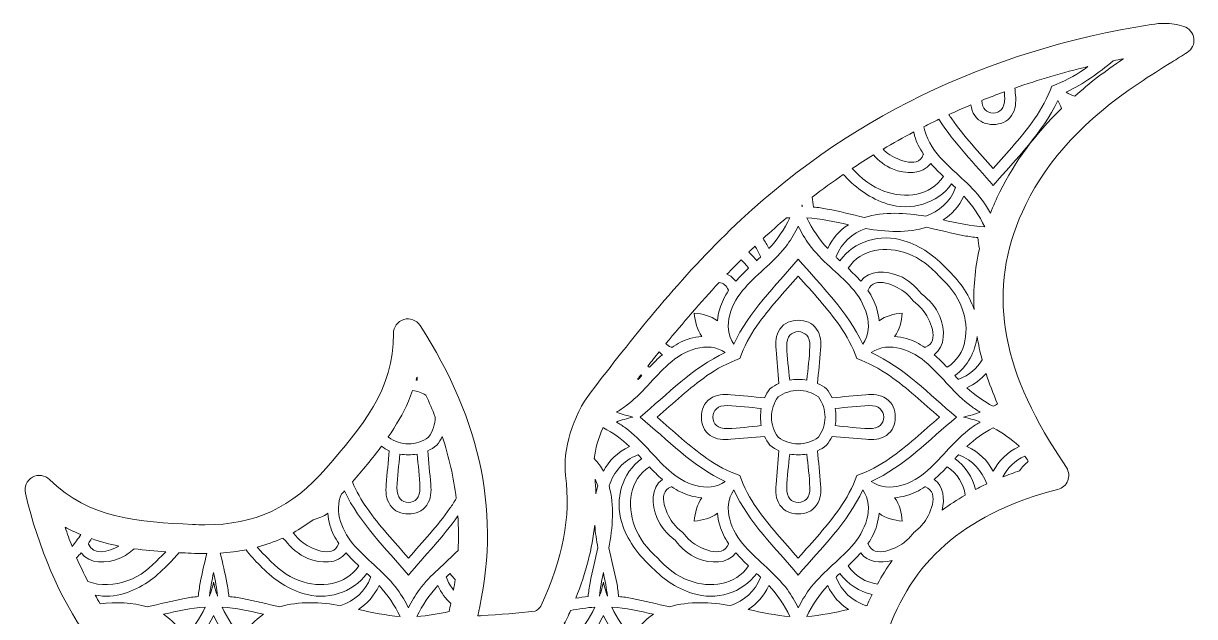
# Model space of a CAD drawing. Header units: inches. Extents: x 48 to 3590, y -2173 to -247.
# Drawn here: x 2920 to 3582, y -590 to -255 of the extents above; entities that cross this region are included whole.
import ezdxf

# ---------------------------------------------------------------- set-up
doc = ezdxf.new("R2010")
doc.units = ezdxf.units.IN
doc.header["$MEASUREMENT"] = 0
doc.layers.add('Layer 1', color=7, linetype='Continuous')

# ---------------------------------------------------------------- blocks, each defined once
blk = doc.blocks.new('block 7')
at = {"layer": 'Layer 1', "lineweight": 0}
for points, knots in [([(3308.35, -488.02), (3311.94, -490.43), (3315.81, -490.61), (3320.02, -490.24), (3326.36, -489.68), (3332.7, -489.12), (3339.04, -488.56), (3339.85, -490.35), (3340.87, -492.06), (3342.12, -493.63), (3343.7, -494.88), (3345.4, -495.91), (3347.2, -496.71), (3346.64, -503.06), (3346.08, -509.4), (3345.52, -515.74), (3345.15, -519.95), (3345.33, -523.82), (3347.74, -527.4), (3350.23, -531.1), (3354.05, -532.37), (3358.11, -532.41), (3362.17, -532.37), (3365.98, -531.1), (3368.47, -527.4), (3370.89, -523.82), (3371.06, -519.95), (3370.69, -515.74), (3370.13, -509.4), (3369.57, -503.06), (3369.01, -496.71), (3370.81, -495.91), (3372.52, -494.88), (3374.09, -493.63), (3375.34, -492.06), (3376.36, -490.35), (3377.17, -488.56), (3383.51, -489.12), (3389.85, -489.68), (3396.19, -490.24), (3400.4, -490.61), (3404.27, -490.43), (3407.86, -488.02), (3411.55, -485.52), (3412.82, -481.71), (3412.87, -477.65), (3412.82, -473.59), (3411.56, -469.78), (3407.86, -467.29), (3404.27, -464.87), (3400.4, -464.69), (3396.19, -465.06), (3389.85, -465.62), (3383.51, -466.18), (3377.17, -466.74), (3376.36, -464.95), (3375.34, -463.24), (3374.09, -461.67), (3372.52, -460.42), (3370.81, -459.4), (3369.01, -458.59), (3369.57, -452.25), (3370.13, -445.91), (3370.69, -439.56), (3371.06, -435.36), (3370.89, -431.48), (3368.47, -427.9), (3365.98, -424.2), (3362.17, -422.93), (3358.11, -422.89), (3354.05, -422.93), (3350.23, -424.2), (3347.74, -427.9), (3345.33, -431.48), (3345.15, -435.36), (3345.52, -439.56), (3346.08, -445.91), (3346.64, -452.25), (3347.2, -458.59), (3345.4, -459.4), (3343.7, -460.42), (3342.12, -461.67), (3340.87, -463.24), (3339.85, -464.95), (3339.04, -466.74), (3332.7, -466.18), (3326.36, -465.62), (3320.02, -465.06), (3315.81, -464.69), (3311.94, -464.87), (3308.35, -467.29), (3304.66, -469.78), (3303.39, -473.59), (3303.34, -477.65), (3303.39, -481.71), (3304.66, -485.52), (3308.35, -488.02)], [0, 0, 0, 0, 1, 1, 1, 2, 2, 2, 3, 3, 3, 4, 4, 4, 5, 5, 5, 6, 6, 6, 7, 7, 7, 8, 8, 8, 9, 9, 9, 10, 10, 10, 11, 11, 11, 12, 12, 12, 13, 13, 13, 14, 14, 14, 15, 15, 15, 16, 16, 16, 17, 17, 17, 18, 18, 18, 19, 19, 19, 20, 20, 20, 21, 21, 21, 22, 22, 22, 23, 23, 23, 24, 24, 24, 25, 25, 25, 26, 26, 26, 27, 27, 27, 28, 28, 28, 29, 29, 29, 30, 30, 30, 31, 31, 31, 32, 32, 32, 32]), ([(3358.11, -429.34), (3361.92, -429.64), (3364.79, -431.78), (3364.61, -437.76), (3364.42, -444.07), (3363.59, -450.43), (3362.97, -456.74), (3361.37, -456.46), (3359.74, -456.33), (3358.11, -456.34), (3356.47, -456.33), (3354.85, -456.46), (3353.25, -456.74), (3352.63, -450.43), (3351.79, -444.07), (3351.6, -437.76), (3351.42, -431.78), (3354.29, -429.64), (3358.11, -429.34)], [0, 0, 0, 0, 1, 1, 1, 2, 2, 2, 3, 3, 3, 4, 4, 4, 5, 5, 5, 6, 6, 6, 6]), ([(3346.74, -466.29), (3350.15, -463.79), (3354.1, -462.54), (3358.11, -462.52), (3362.11, -462.54), (3366.06, -463.79), (3369.47, -466.29), (3371.96, -469.69), (3373.22, -473.65), (3373.24, -477.65), (3373.22, -481.65), (3371.96, -485.61), (3369.47, -489.01), (3366.07, -491.51), (3362.11, -492.76), (3358.11, -492.78), (3354.11, -492.76), (3350.15, -491.51), (3346.74, -489.01), (3344.25, -485.61), (3342.99, -481.65), (3342.98, -477.65), (3342.99, -473.65), (3344.25, -469.69), (3346.74, -466.29)], [0, 0, 0, 0, 1, 1, 1, 2, 2, 2, 3, 3, 3, 4, 4, 4, 5, 5, 5, 6, 6, 6, 7, 7, 7, 8, 8, 8, 8]), ([(3318.21, -471.15), (3324.52, -471.34), (3330.89, -472.17), (3337.19, -472.79), (3336.91, -474.39), (3336.79, -476.02), (3336.8, -477.65), (3336.79, -479.28), (3336.91, -480.91), (3337.19, -482.51), (3330.89, -483.13), (3324.52, -483.96), (3318.21, -484.15), (3312.23, -484.33), (3310.09, -481.47), (3309.8, -477.65), (3310.09, -473.83), (3312.23, -470.97), (3318.21, -471.15)], [0, 0, 0, 0, 1, 1, 1, 2, 2, 2, 3, 3, 3, 4, 4, 4, 5, 5, 5, 6, 6, 6, 6]), ([(3379.02, -472.79), (3385.33, -472.17), (3391.69, -471.34), (3398, -471.15), (3403.98, -470.97), (3406.12, -473.83), (3406.42, -477.65), (3406.12, -481.47), (3403.98, -484.33), (3398, -484.15), (3391.69, -483.96), (3385.33, -483.13), (3379.02, -482.51), (3379.3, -480.91), (3379.43, -479.28), (3379.41, -477.65), (3379.43, -476.02), (3379.3, -474.39), (3379.02, -472.79)], [0, 0, 0, 0, 1, 1, 1, 2, 2, 2, 3, 3, 3, 4, 4, 4, 5, 5, 5, 6, 6, 6, 6]), ([(3358.11, -525.96), (3354.29, -525.67), (3351.42, -523.52), (3351.6, -517.54), (3351.79, -511.23), (3352.63, -504.87), (3353.25, -498.57), (3354.85, -498.85), (3356.47, -498.97), (3358.11, -498.96), (3359.74, -498.97), (3361.37, -498.85), (3362.97, -498.57), (3363.59, -504.87), (3364.42, -511.23), (3364.61, -517.54), (3364.79, -523.52), (3361.92, -525.67), (3358.11, -525.96)], [0, 0, 0, 0, 1, 1, 1, 2, 2, 2, 3, 3, 3, 4, 4, 4, 5, 5, 5, 6, 6, 6, 6])]:
    blk.add_open_spline(points, degree=3, knots=knots, dxfattribs=at)
blk = doc.blocks.new('block 10')
at = {"layer": 'Layer 1', "lineweight": 0}
for points, knots in [([(3581.59, -263.54), (3581.19, -260.39), (3579.01, -257.77), (3575.99, -256.8), (3572.28, -255.61), (3568.64, -255.03), (3564.84, -255.03), (3562.6, -255.03), (3560.28, -255.23), (3557.56, -255.66), (3464.13, -270.36), (3384.1, -309.42), (3319.71, -371.76), (3289.63, -400.89), (3263.31, -434.36), (3241, -463.45), (3230.73, -476.84), (3224.82, -496.27), (3226.63, -510.7), (3229.6, -534.42), (3225.31, -557.2), (3212.72, -584.57), (3212.27, -585.48), (3210.24, -587.13), (3209.36, -587.35), (3199.7, -588.6), (3189.65, -589.24), (3179.01, -589.93), (3178.35, -589.97), (3177.68, -590.01), (3177, -590.06), (3190.27, -534.06), (3179.55, -480.22), (3144.39, -425.84), (3142.42, -422.79), (3138.66, -421.41), (3135.18, -422.46), (3131.7, -423.51), (3129.34, -426.73), (3129.38, -430.37), (3129.78, -462.2), (3111.15, -483.7), (3091.42, -506.46), (3071.91, -528.97), (3051.37, -538.58), (3022.76, -538.58), (3020.54, -538.58), (3018.23, -538.52), (3015.9, -538.4), (2985.95, -536.86), (2957.67, -535.42), (2935.12, -513.01), (2932.53, -510.45), (2928.55, -509.91), (2925.37, -511.69), (2922.2, -513.47), (2920.59, -517.15), (2921.44, -520.7), (2936.55, -583.9), (2967.94, -628.98), (3017.25, -658.15), (3016.94, -658.43), (3016.63, -658.71), (3016.33, -658.99), (3008.03, -666.56), (3000.2, -673.7), (2992.37, -680.4), (2992.1, -680.58), (2991.48, -680.79), (2991.06, -680.86), (2970.61, -673.98), (2947.49, -664.23), (2930.29, -644.36), (2921, -633.63), (2908.98, -625.02), (2897.31, -620.72), (2883.68, -615.7), (2867.86, -612.5), (2847.54, -610.64), (2829.16, -608.95), (2810.94, -608.1), (2793.39, -608.1), (2708.39, -608.1), (2633.7, -627.22), (2565.07, -666.54), (2549.96, -675.19), (2535.46, -685.15), (2521.43, -694.78), (2515.08, -699.15), (2508.5, -703.66), (2502, -707.97), (2498.56, -710.24), (2497.36, -714.71), (2499.19, -718.4), (2499.19, -718.4), (2501.22, -722.47), (2501.22, -722.47), (2502.98, -726), (2507.01, -727.77), (2510.8, -726.67), (2542.51, -717.47), (2566.63, -713.36), (2588.99, -713.36), (2611.05, -713.36), (2630.94, -717.49), (2649.79, -725.98), (2700.51, -748.83), (2717.12, -796.5), (2726.68, -840.12), (2727.25, -842.72), (2729.05, -844.88), (2731.5, -845.9), (2733.96, -846.93), (2736.76, -846.69), (2739, -845.28), (2765.57, -828.52), (2790.36, -820.37), (2814.79, -820.37), (2830.35, -820.37), (2846.04, -823.82), (2861.44, -830.61), (2900.3, -847.75), (2925.69, -879.42), (2939.07, -927.4), (2939.85, -930.19), (2942.04, -932.36), (2944.83, -933.1), (2947.63, -933.84), (2950.61, -933.05), (2952.66, -931.01), (2956.43, -927.28), (2959.99, -923.63), (2963.46, -920.08), (2970.48, -912.89), (2977.11, -906.09), (2984.12, -900.05), (3009.2, -878.43), (3037.91, -867.01), (3067.15, -867.01), (3102.51, -867.01), (3134.74, -883.86), (3157.9, -914.47), (3172.11, -933.25), (3190.89, -938.36), (3210.78, -943.76), (3210.78, -943.76), (3214.13, -944.68), (3214.13, -944.68), (3214.85, -944.87), (3215.57, -944.97), (3216.29, -944.97), (3216.33, -944.97), (3216.38, -944.97), (3216.42, -944.96), (3220.88, -944.92), (3224.49, -941.28), (3224.49, -936.81), (3224.49, -934.62), (3223.62, -932.62), (3222.21, -931.16), (3220.36, -928.86), (3218.64, -926.82), (3217.05, -924.93), (3213.89, -921.17), (3211.39, -918.2), (3209.47, -915.13), (3205.02, -907.98), (3205.36, -901.02), (3210.37, -894.58), (3210.96, -894.03), (3213.09, -893.18), (3214.8, -893.18), (3214.8, -893.18), (3214.81, -893.18), (3214.82, -893.18), (3222.76, -894.08), (3227.69, -898.76), (3229.9, -907.48), (3230.74, -910.82), (3231.09, -914.49), (3231.54, -919.13), (3231.78, -921.6), (3232.04, -924.27), (3232.4, -927.19), (3232.83, -930.67), (3235.43, -933.48), (3238.86, -934.19), (3242.29, -934.89), (3245.79, -933.32), (3247.55, -930.29), (3258.69, -911.14), (3268.35, -891.75), (3264.32, -865.17), (3255.09, -804.23), (3291.21, -751.95), (3352.16, -738.02), (3366.49, -734.75), (3381.27, -733.69), (3396.91, -732.57), (3404.02, -732.06), (3411.37, -731.53), (3418.66, -730.78), (3421.43, -730.49), (3423.87, -728.8), (3425.11, -726.31), (3426.36, -723.82), (3426.25, -720.86), (3424.81, -718.47), (3400.25, -677.52), (3395.07, -636.65), (3409.43, -596.99), (3423.96, -556.86), (3455.15, -531.2), (3504.78, -518.54), (3507.32, -517.9), (3509.39, -516.07), (3510.35, -513.64), (3511.31, -511.21), (3511.05, -508.46), (3509.64, -506.25), (3509.64, -506.25), (3503.09, -495.98), (3503.09, -495.98), (3470.44, -444.96), (3465.21, -400.94), (3486.64, -357.44), (3499.49, -331.36), (3519.82, -309.54), (3550.63, -288.75), (3556.66, -284.68), (3563.01, -280.73), (3569.16, -276.91), (3572.06, -275.1), (3574.97, -273.29), (3577.86, -271.46), (3580.54, -269.77), (3581.99, -266.68), (3581.59, -263.54)], [0, 0, 0, 0, 1, 1, 1, 2, 2, 2, 3, 3, 3, 4, 4, 4, 5, 5, 5, 6, 6, 6, 7, 7, 7, 8, 8, 8, 9, 9, 9, 10, 10, 10, 11, 11, 11, 12, 12, 12, 13, 13, 13, 14, 14, 14, 15, 15, 15, 16, 16, 16, 17, 17, 17, 18, 18, 18, 19, 19, 19, 20, 20, 20, 21, 21, 21, 22, 22, 22, 23, 23, 23, 24, 24, 24, 25, 25, 25, 26, 26, 26, 27, 27, 27, 28, 28, 28, 29, 29, 29, 30, 30, 30, 31, 31, 31, 32, 32, 32, 33, 33, 33, 34, 34, 34, 35, 35, 35, 36, 36, 36, 37, 37, 37, 38, 38, 38, 39, 39, 39, 40, 40, 40, 41, 41, 41, 42, 42, 42, 43, 43, 43, 44, 44, 44, 45, 45, 45, 46, 46, 46, 47, 47, 47, 48, 48, 48, 49, 49, 49, 50, 50, 50, 51, 51, 51, 52, 52, 52, 53, 53, 53, 54, 54, 54, 55, 55, 55, 56, 56, 56, 57, 57, 57, 58, 58, 58, 59, 59, 59, 60, 60, 60, 61, 61, 61, 62, 62, 62, 63, 63, 63, 64, 64, 64, 65, 65, 65, 66, 66, 66, 67, 67, 67, 68, 68, 68, 69, 69, 69, 70, 70, 70, 71, 71, 71, 72, 72, 72, 73, 73, 73, 74, 74, 74, 75, 75, 75, 76, 76, 76, 77, 77, 77, 78, 78, 78, 79, 79, 79, 79]), ([(3541.83, -275.01), (3541.72, -275.08), (3541.61, -275.15), (3541.5, -275.22), (3531.5, -281.97), (3522.45, -288.94), (3514.29, -296.18), (3512.63, -295.67), (3511, -294.93), (3509.46, -293.88), (3519.19, -289.37), (3527.76, -283.06), (3535.95, -276.21), (3537.91, -275.8), (3539.86, -275.39), (3541.83, -275.01)], [0, 0, 0, 0, 1, 1, 1, 2, 2, 2, 3, 3, 3, 4, 4, 4, 5, 5, 5, 5]), ([(3455.65, -301.11), (3455.91, -303.22), (3456.55, -305.24), (3457.86, -307.18), (3460.35, -310.87), (3464.16, -312.14), (3468.22, -312.19), (3472.28, -312.14), (3476.09, -310.87), (3478.58, -307.18), (3481, -303.59), (3481.18, -299.72), (3480.81, -295.51), (3480.69, -294.2), (3480.57, -292.89), (3480.46, -291.58), (3493.86, -286.9), (3507.63, -282.85), (3521.76, -279.42), (3521.11, -279.9), (3520.46, -280.39), (3519.8, -280.85), (3514.23, -284.75), (3507.92, -288.13), (3501.3, -290.51), (3498.93, -297.13), (3495.54, -303.43), (3491.65, -309), (3484.63, -319.02), (3476.24, -327.96), (3468.22, -337.18), (3460.2, -327.96), (3451.81, -319.02), (3444.79, -309), (3444.25, -308.22), (3443.74, -307.4), (3443.22, -306.59), (3447.32, -304.7), (3451.46, -302.87), (3455.65, -301.11)], [0, 0, 0, 0, 1, 1, 1, 2, 2, 2, 3, 3, 3, 4, 4, 4, 5, 5, 5, 6, 6, 6, 7, 7, 7, 8, 8, 8, 9, 9, 9, 10, 10, 10, 11, 11, 11, 12, 12, 12, 13, 13, 13, 13]), ([(3474.72, -297.32), (3474.9, -303.3), (3472.04, -305.44), (3468.22, -305.74), (3464.7, -305.46), (3462.01, -303.57), (3461.76, -298.59), (3465.98, -296.89), (3470.24, -295.26), (3474.53, -293.69), (3474.61, -294.9), (3474.69, -296.11), (3474.72, -297.32)], [0, 0, 0, 0, 1, 1, 1, 2, 2, 2, 3, 3, 3, 4, 4, 4, 4]), ([(3472.01, -350.23), (3470.02, -354.27), (3468.25, -358.31), (3466.66, -362.35), (3465.3, -359.84), (3463.77, -357.4), (3462.04, -355.02), (3455.28, -345.79), (3445.74, -339.04), (3438.11, -330.59), (3433.9, -325.91), (3430.3, -319.73), (3429.08, -313.44), (3431.89, -312.01), (3434.73, -310.61), (3437.59, -309.24), (3446.21, -322.84), (3457.88, -334.47), (3468.22, -346.77), (3481.13, -331.4), (3496.14, -317.1), (3504.67, -298.67), (3505.65, -300.09), (3506.35, -301.57), (3506.85, -303.1), (3491.91, -317.65), (3480.37, -333.25), (3472.01, -350.23)], [0, 0, 0, 0, 1, 1, 1, 2, 2, 2, 3, 3, 3, 4, 4, 4, 5, 5, 5, 6, 6, 6, 7, 7, 7, 8, 8, 8, 9, 9, 9, 9]), ([(3423.83, -318.63), (3424.91, -322.34), (3426.67, -325.75), (3428.83, -328.93), (3428.79, -329.02), (3428.74, -329.11), (3428.7, -329.21), (3425.6, -338.06), (3412.12, -331.36), (3407.77, -327.83), (3407.13, -327.31), (3406.56, -326.72), (3405.98, -326.14), (3411.67, -322.77), (3417.45, -319.53), (3423.31, -316.43), (3423.47, -317.17), (3423.62, -317.9), (3423.83, -318.63)], [0, 0, 0, 0, 1, 1, 1, 2, 2, 2, 3, 3, 3, 4, 4, 4, 5, 5, 5, 6, 6, 6, 6]), ([(3400.55, -329.42), (3403.54, -332.77), (3407.08, -335.57), (3411.35, -337.34), (3418.56, -340.32), (3428.27, -340.69), (3432.96, -334.23), (3435.2, -336.8), (3437.63, -339.22), (3440.09, -341.54), (3432.67, -352.8), (3418.55, -354.33), (3406.52, -349.91), (3399.5, -347.33), (3393.65, -342.62), (3388.61, -337.06), (3392.54, -334.44), (3396.52, -331.9), (3400.55, -329.42)], [0, 0, 0, 0, 1, 1, 1, 2, 2, 2, 3, 3, 3, 4, 4, 4, 5, 5, 5, 6, 6, 6, 6]), ([(3384.36, -341.29), (3391, -348.37), (3398.82, -354.11), (3408.57, -357.17), (3421.69, -361.28), (3436.73, -356.97), (3444.72, -345.84), (3444.95, -346.06), (3445.19, -346.28), (3445.43, -346.5), (3445.93, -346.96), (3446.42, -347.43), (3446.91, -347.89), (3446.87, -347.98), (3446.82, -348.06), (3446.78, -348.15), (3443.91, -356.16), (3437.54, -361.25), (3430.08, -364.08), (3418.87, -362.07), (3406.29, -361.46), (3395.59, -364.73), (3388.49, -363.23), (3381.44, -361.29), (3374.46, -359.99), (3371.87, -359.5), (3369.3, -359.15), (3366.74, -358.91), (3366.74, -358.91), (3366.74, -358.91), (3366.74, -358.91), (3366.56, -357.04), (3366.3, -355.16), (3366, -353.27), (3371.74, -348.85), (3377.59, -344.58), (3383.54, -340.49), (3383.82, -340.75), (3384.08, -341.03), (3384.36, -341.29)], [0, 0, 0, 0, 1, 1, 1, 2, 2, 2, 3, 3, 3, 4, 4, 4, 5, 5, 5, 6, 6, 6, 7, 7, 7, 8, 8, 8, 9, 9, 9, 10, 10, 10, 11, 11, 11, 12, 12, 12, 13, 13, 13, 13]), ([(3439.93, -366.18), (3444.78, -363.09), (3448.84, -358.72), (3451.6, -352.69), (3456.45, -358.01), (3460.4, -363.69), (3463.43, -370.16), (3455.56, -369.66), (3447.71, -367.96), (3439.93, -366.18)], [0, 0, 0, 0, 1, 1, 1, 2, 2, 2, 3, 3, 3, 3]), ([(3360.38, -358.74), (3360.28, -358.47), (3360.19, -358.18), (3360.1, -357.9), (3360.16, -357.85), (3360.22, -357.81), (3360.27, -357.76), (3360.31, -358.09), (3360.34, -358.42), (3360.38, -358.74)], [0, 0, 0, 0, 1, 1, 1, 2, 2, 2, 3, 3, 3, 3]), ([(3358.11, -369.69), (3359.82, -373.27), (3361.86, -376.73), (3364.29, -380.05), (3371.05, -389.28), (3380.59, -396.03), (3388.21, -404.49), (3395.84, -412.94), (3401.49, -426.31), (3394.56, -436.41), (3386.03, -417.98), (3371.02, -403.68), (3358.11, -388.3), (3345.2, -403.68), (3330.19, -417.98), (3321.65, -436.41), (3314.72, -426.31), (3320.38, -412.94), (3328, -404.49), (3335.62, -396.03), (3345.16, -389.28), (3351.92, -380.05), (3354.35, -376.73), (3356.39, -373.27), (3358.11, -369.69)], [0, 0, 0, 0, 1, 1, 1, 2, 2, 2, 3, 3, 3, 4, 4, 4, 5, 5, 5, 6, 6, 6, 7, 7, 7, 8, 8, 8, 8]), ([(3351.45, -365.03), (3352.07, -364.98), (3352.69, -364.95), (3353.32, -364.91), (3350.29, -371.39), (3346.34, -377.07), (3341.48, -382.39), (3340.54, -380.32), (3339.43, -378.45), (3338.2, -376.75), (3342.55, -372.74), (3346.96, -368.83), (3351.45, -365.03)], [0, 0, 0, 0, 1, 1, 1, 2, 2, 2, 3, 3, 3, 4, 4, 4, 4]), ([(3374.73, -382.39), (3369.88, -377.07), (3365.93, -371.39), (3362.9, -364.91), (3370.77, -365.41), (3378.61, -367.12), (3386.4, -368.89), (3381.54, -371.99), (3377.49, -376.36), (3374.73, -382.39)], [0, 0, 0, 0, 1, 1, 1, 2, 2, 2, 3, 3, 3, 3]), ([(3430.74, -370.35), (3437.84, -371.85), (3444.89, -373.79), (3451.87, -375.09), (3454.46, -375.57), (3457.03, -375.93), (3459.59, -376.17), (3459.78, -378.24), (3460.08, -380.33), (3460.43, -382.42), (3457.85, -393.81), (3456.87, -405.28), (3457.47, -416.91), (3454.33, -407.67), (3448.78, -400.18), (3441.97, -393.79), (3435.33, -386.7), (3427.51, -380.96), (3417.75, -377.9), (3404.63, -373.79), (3389.6, -378.1), (3381.61, -389.23), (3381.37, -389.01), (3381.13, -388.8), (3380.9, -388.58), (3380.4, -388.12), (3379.91, -387.65), (3379.42, -387.18), (3379.46, -387.09), (3379.51, -387.02), (3379.54, -386.92), (3382.42, -378.91), (3388.79, -373.83), (3396.25, -371), (3407.45, -373.01), (3420.04, -373.62), (3430.74, -370.35)], [0, 0, 0, 0, 1, 1, 1, 2, 2, 2, 3, 3, 3, 4, 4, 4, 5, 5, 5, 6, 6, 6, 7, 7, 7, 8, 8, 8, 9, 9, 9, 10, 10, 10, 11, 11, 11, 12, 12, 12, 12]), ([(3331.06, -383.48), (3331.9, -382.67), (3332.76, -381.87), (3333.6, -381.07), (3334.84, -382.82), (3335.89, -384.76), (3336.67, -386.92), (3336.7, -387.02), (3336.75, -387.09), (3336.79, -387.18), (3336.3, -387.65), (3335.81, -388.12), (3335.31, -388.58), (3335.08, -388.8), (3334.84, -389.01), (3334.61, -389.23), (3333.31, -387.42), (3331.81, -385.81), (3330.17, -384.37), (3330.47, -384.08), (3330.76, -383.77), (3331.06, -383.48)], [0, 0, 0, 0, 1, 1, 1, 2, 2, 2, 3, 3, 3, 4, 4, 4, 5, 5, 5, 6, 6, 6, 7, 7, 7, 7]), ([(3438.02, -420.78), (3435.85, -415.54), (3432.14, -411.39), (3427.74, -408.01), (3424.37, -403.62), (3420.22, -399.91), (3414.98, -397.74), (3407.77, -394.75), (3398.06, -394.39), (3393.37, -400.85), (3391.13, -398.28), (3388.69, -395.86), (3386.24, -393.53), (3393.66, -382.28), (3407.77, -380.75), (3419.81, -385.17), (3426.83, -387.75), (3432.68, -392.46), (3437.73, -398.03), (3443.29, -403.07), (3448.01, -408.93), (3450.59, -415.95), (3455.01, -427.98), (3453.48, -442.1), (3442.23, -449.52), (3439.9, -447.06), (3437.48, -444.63), (3434.91, -442.39), (3441.37, -437.7), (3441.01, -427.99), (3438.02, -420.78)], [0, 0, 0, 0, 1, 1, 1, 2, 2, 2, 3, 3, 3, 4, 4, 4, 5, 5, 5, 6, 6, 6, 7, 7, 7, 8, 8, 8, 9, 9, 9, 10, 10, 10, 10]), ([(3329.98, -393.53), (3327.52, -395.86), (3325.08, -398.28), (3322.84, -400.85), (3321.51, -399.01), (3319.77, -397.74), (3317.79, -396.91), (3320.42, -394.16), (3323.09, -391.46), (3325.78, -388.76), (3327.33, -390.11), (3328.75, -391.68), (3329.98, -393.53)], [0, 0, 0, 0, 1, 1, 1, 2, 2, 2, 3, 3, 3, 4, 4, 4, 4]), ([(3325.02, -444.57), (3327.4, -437.95), (3330.78, -431.64), (3334.68, -426.07), (3341.69, -416.06), (3350.09, -407.12), (3358.11, -397.9), (3366.13, -407.12), (3374.52, -416.06), (3381.53, -426.07), (3385.43, -431.64), (3388.81, -437.95), (3391.19, -444.57), (3397.81, -446.95), (3404.12, -450.33), (3409.68, -454.23), (3419.7, -461.24), (3428.64, -469.63), (3437.86, -477.65), (3428.64, -485.67), (3419.7, -494.06), (3409.68, -501.08), (3404.12, -504.97), (3397.81, -508.36), (3391.19, -510.73), (3388.81, -517.35), (3385.43, -523.66), (3381.53, -529.23), (3374.52, -539.25), (3366.13, -548.18), (3358.11, -557.41), (3350.09, -548.18), (3341.69, -539.25), (3334.68, -529.23), (3330.78, -523.66), (3327.4, -517.35), (3325.02, -510.73), (3318.4, -508.36), (3312.1, -504.97), (3306.53, -501.08), (3296.51, -494.06), (3287.58, -485.67), (3278.35, -477.65), (3287.58, -469.63), (3296.51, -461.24), (3306.53, -454.23), (3312.1, -450.33), (3318.4, -446.95), (3325.02, -444.57)], [0, 0, 0, 0, 1, 1, 1, 2, 2, 2, 3, 3, 3, 4, 4, 4, 5, 5, 5, 6, 6, 6, 7, 7, 7, 8, 8, 8, 9, 9, 9, 10, 10, 10, 11, 11, 11, 12, 12, 12, 13, 13, 13, 14, 14, 14, 15, 15, 15, 16, 16, 16, 16]), ([(3313.39, -401.59), (3315.72, -401.92), (3317.64, -403.16), (3318.59, -405.87), (3318.62, -405.97), (3318.68, -406.05), (3318.72, -406.15), (3316.55, -409.33), (3314.79, -412.73), (3313.72, -416.44), (3313.07, -418.69), (3312.65, -420.97), (3312.47, -423.23), (3308.71, -420.44), (3304.13, -419.27), (3299.33, -418.87), (3299.72, -423.67), (3300.89, -428.25), (3303.68, -432.02), (3301.42, -432.2), (3299.15, -432.61), (3296.9, -433.26), (3293.19, -434.34), (3289.78, -436.1), (3286.6, -438.26), (3286.51, -438.22), (3286.42, -438.17), (3286.32, -438.13), (3284.99, -437.67), (3284.05, -436.95), (3283.36, -436.08), (3292.85, -424.5), (3302.87, -412.87), (3313.39, -401.59)], [0, 0, 0, 0, 1, 1, 1, 2, 2, 2, 3, 3, 3, 4, 4, 4, 5, 5, 5, 6, 6, 6, 7, 7, 7, 8, 8, 8, 9, 9, 9, 10, 10, 10, 11, 11, 11, 11]), ([(3403.74, -423.23), (3403.56, -420.97), (3403.14, -418.69), (3402.49, -416.44), (3401.42, -412.73), (3399.66, -409.33), (3397.49, -406.15), (3397.54, -406.05), (3397.59, -405.97), (3397.63, -405.87), (3400.73, -397.01), (3414.21, -403.72), (3418.56, -407.25), (3420.39, -408.73), (3421.96, -410.49), (3423.37, -412.39), (3425.27, -413.79), (3427.03, -415.37), (3428.51, -417.2), (3432.04, -421.55), (3438.74, -435.03), (3429.89, -438.13), (3429.79, -438.17), (3429.7, -438.22), (3429.61, -438.26), (3426.43, -436.1), (3423.03, -434.34), (3419.32, -433.26), (3417.07, -432.61), (3414.79, -432.2), (3412.53, -432.02), (3415.32, -428.25), (3416.49, -423.67), (3416.88, -418.87), (3412.09, -419.27), (3407.5, -420.44), (3403.74, -423.23)], [0, 0, 0, 0, 1, 1, 1, 2, 2, 2, 3, 3, 3, 4, 4, 4, 5, 5, 5, 6, 6, 6, 7, 7, 7, 8, 8, 8, 9, 9, 9, 10, 10, 10, 11, 11, 11, 12, 12, 12, 12]), ([(3259.74, -476.36), (3258.23, -475.9), (3256.78, -475.4), (3255.35, -474.87), (3257.11, -473.83), (3258.83, -472.7), (3260.51, -471.47), (3269.74, -464.71), (3276.49, -455.17), (3284.94, -447.54), (3293.4, -439.92), (3306.77, -434.27), (3316.86, -441.2), (3298.43, -449.73), (3284.13, -464.74), (3268.76, -477.65), (3284.13, -490.56), (3298.43, -505.57), (3316.86, -514.1), (3306.77, -521.04), (3293.4, -515.38), (3284.94, -507.76), (3276.49, -500.13), (3269.74, -490.59), (3260.51, -483.83), (3258.83, -482.6), (3257.11, -481.47), (3255.35, -480.44), (3256.78, -479.9), (3258.23, -479.4), (3259.74, -478.95), (3261.37, -478.46), (3263.02, -478.03), (3264.68, -477.65), (3264.68, -477.65), (3264.68, -477.65), (3264.68, -477.65), (3263.02, -477.27), (3261.37, -476.84), (3259.74, -476.36)], [0, 0, 0, 0, 1, 1, 1, 2, 2, 2, 3, 3, 3, 4, 4, 4, 5, 5, 5, 6, 6, 6, 7, 7, 7, 8, 8, 8, 9, 9, 9, 10, 10, 10, 11, 11, 11, 12, 12, 12, 13, 13, 13, 13]), ([(3451.53, -477.65), (3453.19, -478.03), (3454.84, -478.46), (3456.47, -478.95), (3457.98, -479.4), (3459.43, -479.9), (3460.86, -480.44), (3459.11, -481.47), (3457.39, -482.6), (3455.71, -483.83), (3446.48, -490.59), (3439.72, -500.13), (3431.27, -507.76), (3422.81, -515.38), (3409.45, -521.04), (3399.35, -514.1), (3417.78, -505.57), (3432.08, -490.56), (3447.46, -477.65), (3447.46, -477.65), (3447.46, -477.65), (3447.46, -477.65), (3432.08, -464.74), (3417.78, -449.73), (3399.35, -441.2), (3409.45, -434.27), (3422.81, -439.92), (3431.27, -447.54), (3439.72, -455.17), (3446.48, -464.71), (3455.71, -471.47), (3457.39, -472.7), (3459.11, -473.83), (3460.86, -474.87), (3459.43, -475.4), (3457.98, -475.9), (3456.47, -476.36), (3454.84, -476.84), (3453.19, -477.27), (3451.53, -477.65), (3451.53, -477.65), (3451.53, -477.65), (3451.53, -477.65)], [0, 0, 0, 0, 1, 1, 1, 2, 2, 2, 3, 3, 3, 4, 4, 4, 5, 5, 5, 6, 6, 6, 7, 7, 7, 8, 8, 8, 9, 9, 9, 10, 10, 10, 11, 11, 11, 12, 12, 12, 13, 13, 13, 14, 14, 14, 14]), ([(3448.57, -456.34), (3448.11, -455.85), (3447.64, -455.36), (3447.18, -454.86), (3446.96, -454.62), (3446.74, -454.39), (3446.53, -454.15), (3453.77, -448.95), (3458.1, -440.76), (3459.13, -432.06), (3459.86, -436.42), (3460.8, -440.81), (3461.96, -445.24), (3458.97, -450.13), (3454.69, -454.11), (3448.84, -456.21), (3448.74, -456.25), (3448.66, -456.3), (3448.57, -456.34)], [0, 0, 0, 0, 1, 1, 1, 2, 2, 2, 3, 3, 3, 4, 4, 4, 5, 5, 5, 6, 6, 6, 6]), ([(3281.3, -442.39), (3278.73, -444.63), (3276.31, -447.06), (3273.99, -449.52), (3273.66, -449.31), (3273.37, -449.07), (3273.06, -448.84), (3275.19, -446.16), (3277.34, -443.47), (3279.52, -440.76), (3280.05, -441.35), (3280.63, -441.9), (3281.3, -442.39)], [0, 0, 0, 0, 1, 1, 1, 2, 2, 2, 3, 3, 3, 4, 4, 4, 4]), ([(3142.87, -455.5), (3142.82, -455.91), (3142.78, -456.32), (3142.74, -456.74), (3142.55, -456.7), (3142.36, -456.69), (3142.17, -456.67), (3142.33, -456.13), (3142.5, -455.6), (3142.65, -455.06), (3142.72, -455.21), (3142.79, -455.35), (3142.87, -455.5)], [0, 0, 0, 0, 1, 1, 1, 2, 2, 2, 3, 3, 3, 4, 4, 4, 4]), ([(3269.18, -453.75), (3269.35, -453.88), (3269.51, -454.02), (3269.69, -454.15), (3269.47, -454.39), (3269.25, -454.62), (3269.03, -454.86), (3268.57, -455.36), (3268.1, -455.85), (3267.64, -456.34), (3267.55, -456.3), (3267.47, -456.25), (3267.38, -456.21), (3267.34, -456.2), (3267.31, -456.19), (3267.28, -456.17), (3267.91, -455.36), (3268.54, -454.56), (3269.18, -453.75)], [0, 0, 0, 0, 1, 1, 1, 2, 2, 2, 3, 3, 3, 4, 4, 4, 5, 5, 5, 6, 6, 6, 6]), ([(3468.22, -471.57), (3462.82, -468.73), (3457.96, -465.22), (3453.37, -461.03), (3457.84, -458.98), (3461.4, -456.22), (3464.2, -452.95), (3466.01, -458.64), (3468.19, -464.39), (3470.71, -470.21), (3469.89, -470.68), (3469.06, -471.13), (3468.22, -471.57)], [0, 0, 0, 0, 1, 1, 1, 2, 2, 2, 3, 3, 3, 4, 4, 4, 4]), ([(3140.23, -462.69), (3142.82, -463.02), (3145.36, -463.88), (3147.69, -465.27), (3149.63, -469.41), (3151.38, -473.54), (3153.01, -477.68), (3152.99, -481.67), (3151.73, -485.62), (3149.24, -489.01), (3145.84, -491.51), (3141.88, -492.76), (3137.88, -492.78), (3137.88, -492.78), (3137.88, -492.78), (3137.88, -492.78), (3133.88, -492.76), (3129.92, -491.51), (3126.52, -489.01), (3126.49, -488.97), (3126.46, -488.93), (3126.43, -488.89), (3130.81, -482.51), (3134.74, -475.81), (3137.88, -468.62), (3138.73, -466.68), (3139.5, -464.7), (3140.23, -462.69)], [0, 0, 0, 0, 1, 1, 1, 2, 2, 2, 3, 3, 3, 4, 4, 4, 5, 5, 5, 6, 6, 6, 7, 7, 7, 8, 8, 8, 9, 9, 9, 9]), ([(3122.65, -494.16), (3124.02, -495.16), (3125.45, -496.03), (3126.97, -496.71), (3126.41, -503.06), (3125.85, -509.4), (3125.29, -515.74), (3124.92, -519.95), (3125.1, -523.82), (3127.52, -527.4), (3130.01, -531.1), (3133.82, -532.37), (3137.88, -532.41), (3137.88, -532.41), (3137.88, -532.41), (3137.88, -532.41), (3141.94, -532.37), (3145.75, -531.1), (3148.24, -527.4), (3150.66, -523.82), (3150.84, -519.95), (3150.47, -515.74), (3149.91, -509.4), (3149.35, -503.06), (3148.79, -496.71), (3150.58, -495.91), (3152.29, -494.88), (3153.86, -493.63), (3155.11, -492.06), (3156.13, -490.35), (3156.94, -488.56), (3156.95, -488.56), (3156.95, -488.56), (3156.96, -488.56), (3160.79, -500.24), (3163.42, -511.93), (3164.84, -523.66), (3163.71, -525.58), (3162.55, -527.45), (3161.31, -529.23), (3154.29, -539.25), (3145.9, -548.18), (3137.88, -557.41), (3137.88, -557.41), (3137.88, -557.41), (3137.88, -557.41), (3129.86, -548.18), (3121.47, -539.25), (3114.45, -529.23), (3111.26, -524.67), (3108.45, -519.6), (3106.22, -514.28), (3111.87, -507.75), (3117.49, -501.12), (3122.65, -494.16)], [0, 0, 0, 0, 1, 1, 1, 2, 2, 2, 3, 3, 3, 4, 4, 4, 5, 5, 5, 6, 6, 6, 7, 7, 7, 8, 8, 8, 9, 9, 9, 10, 10, 10, 11, 11, 11, 12, 12, 12, 13, 13, 13, 14, 14, 14, 15, 15, 15, 16, 16, 16, 17, 17, 17, 18, 18, 18, 18]), ([(3247.75, -483.86), (3247.83, -483.82), (3247.91, -483.77), (3247.99, -483.73), (3253.4, -486.57), (3258.25, -490.09), (3262.84, -494.27), (3255.87, -497.46), (3251.12, -502.38), (3247.99, -508.27), (3246.62, -505.67), (3244.92, -503.27), (3242.85, -501.12), (3243.45, -495.6), (3245.18, -489.52), (3247.75, -483.86)], [0, 0, 0, 0, 1, 1, 1, 2, 2, 2, 3, 3, 3, 4, 4, 4, 5, 5, 5, 5]), ([(3482.81, -494.05), (3482.86, -494.14), (3482.91, -494.23), (3482.97, -494.32), (3476.06, -497.51), (3471.33, -502.41), (3468.22, -508.27), (3465.1, -502.38), (3460.34, -497.46), (3453.37, -494.27), (3457.96, -490.09), (3462.82, -486.57), (3468.22, -483.73), (3473.52, -486.52), (3478.3, -489.96), (3482.81, -494.05)], [0, 0, 0, 0, 1, 1, 1, 2, 2, 2, 3, 3, 3, 4, 4, 4, 5, 5, 5, 5]), ([(3144.38, -517.54), (3144.56, -523.52), (3141.7, -525.67), (3137.88, -525.96), (3137.88, -525.96), (3137.88, -525.96), (3137.88, -525.96), (3134.06, -525.67), (3131.2, -523.52), (3131.38, -517.54), (3131.57, -511.23), (3132.4, -504.87), (3133.02, -498.57), (3134.62, -498.85), (3136.25, -498.97), (3137.88, -498.96), (3137.88, -498.96), (3137.88, -498.96), (3137.88, -498.96), (3139.51, -498.97), (3141.14, -498.85), (3142.74, -498.57), (3143.36, -504.87), (3144.19, -511.23), (3144.38, -517.54)], [0, 0, 0, 0, 1, 1, 1, 2, 2, 2, 3, 3, 3, 4, 4, 4, 5, 5, 5, 6, 6, 6, 7, 7, 7, 8, 8, 8, 8]), ([(3267.64, -498.96), (3268.1, -499.45), (3268.57, -499.94), (3269.03, -500.45), (3269.25, -500.68), (3269.47, -500.92), (3269.69, -501.15), (3258.56, -509.14), (3254.25, -524.18), (3258.36, -537.3), (3261.42, -547.06), (3267.16, -554.87), (3274.24, -561.52), (3280.88, -568.6), (3288.7, -574.34), (3298.46, -577.4), (3311.58, -581.51), (3326.61, -577.2), (3334.61, -566.07), (3334.84, -566.29), (3335.08, -566.51), (3335.31, -566.72), (3335.81, -567.19), (3336.3, -567.65), (3336.79, -568.12), (3336.75, -568.21), (3336.7, -568.29), (3336.67, -568.38), (3333.79, -576.39), (3327.42, -581.47), (3319.96, -584.3), (3308.76, -582.29), (3296.17, -581.69), (3285.48, -584.95), (3278.37, -583.46), (3271.32, -581.52), (3264.34, -580.21), (3261.75, -579.73), (3259.18, -579.37), (3256.62, -579.14), (3256.62, -579.14), (3256.62, -579.14), (3256.62, -579.14), (3256.38, -576.57), (3256.03, -574), (3255.54, -571.41), (3254.32, -564.86), (3252.54, -558.24), (3251.08, -551.58), (3253.29, -540.36), (3254.2, -527.51), (3251.2, -516.48), (3253.98, -508.73), (3259.12, -502.05), (3267.38, -499.09), (3267.47, -499.05), (3267.55, -499), (3267.64, -498.96)], [0, 0, 0, 0, 1, 1, 1, 2, 2, 2, 3, 3, 3, 4, 4, 4, 5, 5, 5, 6, 6, 6, 7, 7, 7, 8, 8, 8, 9, 9, 9, 10, 10, 10, 11, 11, 11, 12, 12, 12, 13, 13, 13, 14, 14, 14, 15, 15, 15, 16, 16, 16, 17, 17, 17, 18, 18, 18, 19, 19, 19, 19]), ([(3446.53, -501.15), (3446.74, -500.92), (3446.96, -500.68), (3447.18, -500.45), (3447.64, -499.94), (3448.11, -499.45), (3448.57, -498.96), (3448.66, -499), (3448.74, -499.05), (3448.84, -499.09), (3456.71, -501.91), (3461.76, -508.12), (3464.62, -515.42), (3462.44, -516.43), (3460.34, -517.51), (3458.25, -518.59), (3456.44, -511.68), (3452.46, -505.41), (3446.53, -501.15)], [0, 0, 0, 0, 1, 1, 1, 2, 2, 2, 3, 3, 3, 4, 4, 4, 5, 5, 5, 6, 6, 6, 6]), ([(3486.17, -499.68), (3486.77, -500.67), (3487.4, -501.66), (3488.02, -502.64), (3486.15, -504.24), (3484.51, -506.05), (3483.1, -508.02), (3479.86, -509.13), (3476.7, -510.3), (3473.62, -511.53), (3476.4, -506.39), (3480.5, -502.13), (3486.17, -499.68)], [0, 0, 0, 0, 1, 1, 1, 2, 2, 2, 3, 3, 3, 4, 4, 4, 4]), ([(3278.19, -534.52), (3280.37, -539.77), (3284.07, -543.91), (3288.47, -547.29), (3291.84, -551.68), (3295.99, -555.39), (3301.24, -557.57), (3308.44, -560.55), (3318.16, -560.92), (3322.84, -554.45), (3325.08, -557.02), (3327.52, -559.45), (3329.98, -561.77), (3322.55, -573.03), (3308.44, -574.55), (3296.4, -570.13), (3289.38, -567.55), (3283.53, -562.84), (3278.48, -557.27), (3272.92, -552.23), (3268.2, -546.38), (3265.62, -539.35), (3261.2, -527.32), (3262.73, -513.2), (3273.99, -505.78), (3276.31, -508.24), (3278.73, -510.67), (3281.3, -512.91), (3274.84, -517.6), (3275.21, -527.31), (3278.19, -534.52)], [0, 0, 0, 0, 1, 1, 1, 2, 2, 2, 3, 3, 3, 4, 4, 4, 5, 5, 5, 6, 6, 6, 7, 7, 7, 8, 8, 8, 9, 9, 9, 10, 10, 10, 10]), ([(3439.39, -530.28), (3440.9, -523.87), (3440.17, -516.73), (3434.91, -512.91), (3437.48, -510.67), (3439.9, -508.24), (3442.23, -505.78), (3448.15, -509.69), (3451.36, -515.46), (3452.44, -521.79), (3447.86, -524.44), (3443.51, -527.26), (3439.39, -530.28)], [0, 0, 0, 0, 1, 1, 1, 2, 2, 2, 3, 3, 3, 4, 4, 4, 4]), ([(3243.77, -521.13), (3243.68, -518.36), (3243.52, -515.6), (3243.26, -512.82), (3243.83, -514.01), (3244.33, -515.23), (3244.78, -516.48), (3244.37, -518), (3244.04, -519.55), (3243.77, -521.13)], [0, 0, 0, 0, 1, 1, 1, 2, 2, 2, 3, 3, 3, 3]), ([(3101.69, -519.42), (3110.26, -537.6), (3125.09, -551.77), (3137.88, -567), (3137.88, -567), (3137.88, -567), (3137.88, -567), (3147.16, -555.95), (3157.5, -545.45), (3165.77, -533.59), (3166.17, -540.05), (3166.2, -546.54), (3165.88, -553.04), (3158.66, -560.49), (3150.21, -566.85), (3144.06, -575.25), (3141.63, -578.57), (3139.6, -582.04), (3137.88, -585.61), (3137.88, -585.61), (3137.88, -585.61), (3137.88, -585.61), (3136.16, -582.04), (3134.13, -578.57), (3131.7, -575.25), (3124.94, -566.02), (3115.4, -559.27), (3107.77, -550.81), (3100.7, -542.97), (3095.34, -530.91), (3100.13, -521.14), (3100.65, -520.58), (3101.17, -520), (3101.69, -519.42)], [0, 0, 0, 0, 1, 1, 1, 2, 2, 2, 3, 3, 3, 4, 4, 4, 5, 5, 5, 6, 6, 6, 7, 7, 7, 8, 8, 8, 9, 9, 9, 10, 10, 10, 11, 11, 11, 11]), ([(3318.59, -549.44), (3315.48, -558.29), (3302.01, -551.59), (3297.65, -548.06), (3295.82, -546.57), (3294.25, -544.81), (3292.84, -542.91), (3290.94, -541.51), (3289.19, -539.94), (3287.7, -538.1), (3284.17, -533.75), (3277.47, -520.27), (3286.32, -517.17), (3286.42, -517.13), (3286.51, -517.08), (3286.6, -517.04), (3289.78, -519.21), (3293.19, -520.97), (3296.9, -522.04), (3299.15, -522.69), (3301.42, -523.11), (3303.68, -523.28), (3300.89, -527.05), (3299.72, -531.63), (3299.33, -536.43), (3304.13, -536.04), (3308.71, -534.86), (3312.47, -532.07), (3312.65, -534.34), (3313.07, -536.61), (3313.72, -538.86), (3314.79, -542.57), (3316.55, -545.98), (3318.72, -549.15), (3318.68, -549.25), (3318.62, -549.33), (3318.59, -549.44)], [0, 0, 0, 0, 1, 1, 1, 2, 2, 2, 3, 3, 3, 4, 4, 4, 5, 5, 5, 6, 6, 6, 7, 7, 7, 8, 8, 8, 9, 9, 9, 10, 10, 10, 11, 11, 11, 12, 12, 12, 12]), ([(3364.29, -575.25), (3361.86, -578.57), (3359.82, -582.04), (3358.11, -585.61), (3356.39, -582.04), (3354.35, -578.57), (3351.92, -575.25), (3345.16, -566.02), (3335.62, -559.27), (3328, -550.81), (3320.38, -542.36), (3314.72, -528.99), (3321.65, -518.89), (3330.19, -537.33), (3345.2, -551.63), (3358.11, -567), (3371.02, -551.63), (3386.03, -537.33), (3394.56, -518.89), (3401.49, -528.99), (3395.84, -542.36), (3388.21, -550.81), (3380.59, -559.27), (3371.05, -566.02), (3364.29, -575.25)], [0, 0, 0, 0, 1, 1, 1, 2, 2, 2, 3, 3, 3, 4, 4, 4, 5, 5, 5, 6, 6, 6, 7, 7, 7, 8, 8, 8, 8]), ([(3402.49, -538.86), (3403.14, -536.61), (3403.56, -534.34), (3403.74, -532.07), (3407.5, -534.86), (3412.09, -536.04), (3416.88, -536.43), (3416.49, -531.63), (3415.32, -527.05), (3412.53, -523.28), (3414.79, -523.11), (3417.07, -522.69), (3419.32, -522.04), (3423.03, -520.97), (3426.43, -519.21), (3429.61, -517.04), (3429.7, -517.08), (3429.79, -517.13), (3429.89, -517.17), (3438.74, -520.27), (3432.04, -533.75), (3428.51, -538.1), (3427.03, -539.94), (3425.27, -541.51), (3423.37, -542.91), (3421.96, -544.81), (3420.39, -546.57), (3418.56, -548.06), (3414.21, -551.59), (3400.73, -558.29), (3397.63, -549.44), (3397.59, -549.33), (3397.54, -549.25), (3397.49, -549.15), (3399.66, -545.98), (3401.42, -542.57), (3402.49, -538.86)], [0, 0, 0, 0, 1, 1, 1, 2, 2, 2, 3, 3, 3, 4, 4, 4, 5, 5, 5, 6, 6, 6, 7, 7, 7, 8, 8, 8, 9, 9, 9, 10, 10, 10, 11, 11, 11, 12, 12, 12, 12]), ([(3092.25, -532.07), (3092.42, -534.34), (3092.84, -536.61), (3093.49, -538.86), (3094.56, -542.57), (3096.32, -545.98), (3098.49, -549.15), (3098.45, -549.25), (3098.4, -549.33), (3098.36, -549.44), (3095.26, -558.29), (3081.78, -551.59), (3077.43, -548.06), (3075.63, -546.6), (3074.1, -544.89), (3072.71, -543.03), (3076.6, -540.9), (3080.37, -538.43), (3084.05, -535.68), (3087.02, -535), (3089.81, -533.88), (3092.25, -532.07)], [0, 0, 0, 0, 1, 1, 1, 2, 2, 2, 3, 3, 3, 4, 4, 4, 5, 5, 5, 6, 6, 6, 7, 7, 7, 7]), ([(2947.81, -550.75), (2946.42, -547.18), (2945.08, -543.55), (2943.83, -539.82), (2946.74, -541.43), (2949.69, -542.85), (2952.68, -544.11), (2951.25, -546.52), (2949.59, -548.77), (2947.81, -550.75)], [0, 0, 0, 0, 1, 1, 1, 2, 2, 2, 3, 3, 3, 3]), ([(3243.13, -538.74), (3243.46, -543.12), (3244.09, -547.46), (3244.9, -551.58), (3243.45, -558.24), (3241.67, -564.86), (3240.44, -571.41), (3239.96, -574), (3239.6, -576.57), (3239.36, -579.14), (3239.36, -579.14), (3239.36, -579.14), (3239.36, -579.14), (3237.05, -579.35), (3234.73, -579.68), (3232.39, -580.09), (3238.17, -565.57), (3241.7, -552.04), (3243.13, -538.74)], [0, 0, 0, 0, 1, 1, 1, 2, 2, 2, 3, 3, 3, 4, 4, 4, 5, 5, 5, 6, 6, 6, 6]), ([(2957.17, -549.44), (2957.14, -549.33), (2957.08, -549.25), (2957.04, -549.15), (2957.65, -548.26), (2958.21, -547.34), (2958.75, -546.41), (2963.83, -548.17), (2968.99, -549.54), (2974.21, -550.59), (2968.42, -553.75), (2959.61, -556.38), (2957.17, -549.44)], [0, 0, 0, 0, 1, 1, 1, 2, 2, 2, 3, 3, 3, 4, 4, 4, 4]), ([(3066.71, -546.05), (3067.21, -546.48), (3067.72, -546.89), (3068.24, -547.29), (3071.62, -551.68), (3075.76, -555.39), (3081.01, -557.57), (3088.22, -560.55), (3097.93, -560.92), (3102.62, -554.45), (3104.86, -557.02), (3107.29, -559.45), (3109.75, -561.77), (3102.33, -573.03), (3088.21, -574.55), (3076.18, -570.13), (3069.15, -567.55), (3063.3, -562.84), (3058.26, -557.27), (3056.16, -555.37), (3054.19, -553.36), (3052.4, -551.21), (3057.35, -549.87), (3062.11, -548.16), (3066.71, -546.05)], [0, 0, 0, 0, 1, 1, 1, 2, 2, 2, 3, 3, 3, 4, 4, 4, 5, 5, 5, 6, 6, 6, 7, 7, 7, 8, 8, 8, 8]), ([(3000.75, -553.87), (2999.64, -555.04), (2998.48, -556.18), (2997.28, -557.27), (2992.23, -562.84), (2986.38, -567.55), (2979.36, -570.13), (2971.92, -572.87), (2963.68, -573.32), (2956.73, -570.61), (2954.5, -566.25), (2952.37, -561.79), (2950.4, -557.16), (2951.25, -556.27), (2952.11, -555.38), (2952.91, -554.45), (2957.6, -560.92), (2967.31, -560.55), (2974.52, -557.57), (2977.72, -556.24), (2980.5, -554.34), (2982.95, -552.07), (2988.86, -552.91), (2994.8, -553.46), (3000.75, -553.87)], [0, 0, 0, 0, 1, 1, 1, 2, 2, 2, 3, 3, 3, 4, 4, 4, 5, 5, 5, 6, 6, 6, 7, 7, 7, 8, 8, 8, 8]), ([(2977.3, -577.4), (2987.06, -574.34), (2994.87, -568.6), (3001.52, -561.52), (3003.91, -559.27), (3006.14, -556.87), (3008.18, -554.33), (3010.48, -554.45), (3012.78, -554.57), (3015.07, -554.69), (3017.68, -554.82), (3020.26, -554.89), (3022.76, -554.89), (3023.16, -554.89), (3023.54, -554.87), (3023.93, -554.87), (3022.65, -560.42), (3021.24, -565.94), (3020.21, -571.41), (3019.73, -574), (3019.37, -576.57), (3019.14, -579.14), (3019.14, -579.14), (3019.14, -579.14), (3019.14, -579.14), (3016.58, -579.37), (3014, -579.73), (3011.41, -580.21), (3004.44, -581.52), (2997.38, -583.46), (2990.28, -584.95), (2982.04, -582.44), (2972.68, -582.22), (2963.69, -583.17), (2962.72, -581.58), (2961.81, -579.94), (2960.88, -578.31), (2966.27, -579.33), (2971.94, -579.08), (2977.3, -577.4)], [0, 0, 0, 0, 1, 1, 1, 2, 2, 2, 3, 3, 3, 4, 4, 4, 5, 5, 5, 6, 6, 6, 7, 7, 7, 8, 8, 8, 9, 9, 9, 10, 10, 10, 11, 11, 11, 12, 12, 12, 13, 13, 13, 13]), ([(3054.01, -561.52), (3060.66, -568.6), (3068.48, -574.34), (3078.23, -577.4), (3091.35, -581.51), (3106.39, -577.2), (3114.38, -566.07), (3114.61, -566.29), (3114.85, -566.51), (3115.08, -566.72), (3115.59, -567.19), (3116.08, -567.65), (3116.57, -568.12), (3116.53, -568.21), (3116.48, -568.29), (3116.44, -568.38), (3113.57, -576.39), (3107.19, -581.47), (3099.74, -584.3), (3088.53, -582.29), (3075.94, -581.69), (3065.25, -584.95), (3058.15, -583.46), (3051.1, -581.52), (3044.12, -580.21), (3041.53, -579.73), (3038.96, -579.37), (3036.39, -579.14), (3036.39, -579.14), (3036.39, -579.14), (3036.39, -579.14), (3036.16, -576.57), (3035.8, -574), (3035.32, -571.41), (3034.28, -565.84), (3032.83, -560.23), (3031.53, -554.57), (3036.57, -554.24), (3041.43, -553.64), (3046.1, -552.7), (3048.46, -555.87), (3051.12, -558.8), (3054.01, -561.52)], [0, 0, 0, 0, 1, 1, 1, 2, 2, 2, 3, 3, 3, 4, 4, 4, 5, 5, 5, 6, 6, 6, 7, 7, 7, 8, 8, 8, 9, 9, 9, 10, 10, 10, 11, 11, 11, 12, 12, 12, 13, 13, 13, 14, 14, 14, 14]), ([(3402.81, -572.08), (3396.25, -571.09), (3390.26, -567.87), (3386.24, -561.77), (3388.69, -559.45), (3391.13, -557.02), (3393.37, -554.45), (3397.25, -559.8), (3404.57, -560.47), (3411.06, -558.85), (3408.07, -563.05), (3405.32, -567.46), (3402.81, -572.08)], [0, 0, 0, 0, 1, 1, 1, 2, 2, 2, 3, 3, 3, 4, 4, 4, 4]), ([(3027.77, -565.58), (3028.72, -570.03), (3029.54, -574.49), (3030.04, -578.97), (3029.7, -578), (3029.36, -577.03), (3029.06, -576.02), (3028.57, -574.38), (3028.15, -572.74), (3027.77, -571.08), (3027.38, -572.74), (3026.96, -574.38), (3026.47, -576.02), (3026.17, -577.03), (3025.83, -578), (3025.49, -578.97), (3025.99, -574.49), (3026.81, -570.03), (3027.77, -565.58)], [0, 0, 0, 0, 1, 1, 1, 2, 2, 2, 3, 3, 3, 4, 4, 4, 5, 5, 5, 6, 6, 6, 6]), ([(3163.31, -575.45), (3161.65, -573.4), (3160.28, -571.06), (3159.32, -568.38), (3159.28, -568.29), (3159.23, -568.21), (3159.19, -568.12), (3159.68, -567.65), (3160.17, -567.19), (3160.67, -566.72), (3160.91, -566.51), (3161.14, -566.29), (3161.38, -566.07), (3162.27, -567.31), (3163.26, -568.45), (3164.31, -569.51), (3164.02, -571.49), (3163.66, -573.47), (3163.31, -575.45)], [0, 0, 0, 0, 1, 1, 1, 2, 2, 2, 3, 3, 3, 4, 4, 4, 5, 5, 5, 6, 6, 6, 6]), ([(3247.99, -565.58), (3248.94, -570.03), (3249.76, -574.49), (3250.27, -578.97), (3249.93, -578), (3249.59, -577.03), (3249.29, -576.02), (3248.8, -574.38), (3248.37, -572.74), (3247.99, -571.08), (3247.61, -572.74), (3247.19, -574.38), (3246.7, -576.02), (3246.39, -577.03), (3246.06, -578), (3245.72, -578.97), (3246.22, -574.49), (3247.04, -570.03), (3247.99, -565.58)], [0, 0, 0, 0, 1, 1, 1, 2, 2, 2, 3, 3, 3, 4, 4, 4, 5, 5, 5, 6, 6, 6, 6]), ([(3396.95, -584.18), (3396.72, -584.22), (3396.48, -584.26), (3396.25, -584.31), (3388.79, -581.47), (3382.42, -576.39), (3379.54, -568.38), (3379.51, -568.29), (3379.46, -568.21), (3379.42, -568.12), (3379.91, -567.65), (3380.4, -567.19), (3380.9, -566.72), (3381.13, -566.51), (3381.37, -566.29), (3381.61, -566.07), (3386.02, -572.22), (3392.58, -576.27), (3399.78, -577.99), (3398.8, -580.02), (3397.84, -582.07), (3396.95, -584.18)], [0, 0, 0, 0, 1, 1, 1, 2, 2, 2, 3, 3, 3, 4, 4, 4, 5, 5, 5, 6, 6, 6, 7, 7, 7, 7]), ([(3109.59, -586.41), (3114.44, -583.31), (3118.5, -578.95), (3121.26, -572.91), (3126.11, -578.23), (3130.06, -583.91), (3133.09, -590.39), (3125.22, -589.89), (3117.37, -588.18), (3109.59, -586.41)], [0, 0, 0, 0, 1, 1, 1, 2, 2, 2, 3, 3, 3, 3]), ([(3161.8, -583.06), (3161.47, -584.58), (3161.18, -586.09), (3160.81, -587.6), (3154.79, -588.91), (3148.74, -590), (3142.67, -590.39), (3145.7, -583.91), (3149.65, -578.23), (3154.5, -572.91), (3156.38, -577.03), (3158.87, -580.37), (3161.8, -583.06)], [0, 0, 0, 0, 1, 1, 1, 2, 2, 2, 3, 3, 3, 4, 4, 4, 4]), ([(3329.81, -586.41), (3334.67, -583.31), (3338.73, -578.95), (3341.48, -572.91), (3346.34, -578.23), (3350.29, -583.91), (3353.32, -590.39), (3345.44, -589.89), (3337.6, -588.18), (3329.81, -586.41)], [0, 0, 0, 0, 1, 1, 1, 2, 2, 2, 3, 3, 3, 3]), ([(3362.9, -590.39), (3365.93, -583.91), (3369.88, -578.23), (3374.73, -572.91), (3377.49, -578.95), (3381.54, -583.31), (3386.4, -586.41), (3378.61, -588.18), (3370.77, -589.89), (3362.9, -590.39)], [0, 0, 0, 0, 1, 1, 1, 2, 2, 2, 3, 3, 3, 3]), ([(3022.98, -585.14), (3019.95, -591.62), (3016, -597.3), (3011.14, -602.61), (3008.39, -596.58), (3004.33, -592.22), (2999.47, -589.12), (3007.26, -587.35), (3015.1, -585.64), (3022.98, -585.14)], [0, 0, 0, 0, 1, 1, 1, 2, 2, 2, 3, 3, 3, 3]), ([(3044.39, -602.61), (3039.54, -597.3), (3035.59, -591.62), (3032.56, -585.14), (3040.43, -585.64), (3048.27, -587.35), (3056.06, -589.12), (3051.2, -592.22), (3047.14, -596.58), (3044.39, -602.61)], [0, 0, 0, 0, 1, 1, 1, 2, 2, 2, 3, 3, 3, 3]), ([(3243.2, -585.14), (3240.17, -591.62), (3236.22, -597.3), (3231.37, -602.61), (3229.88, -599.36), (3228, -596.59), (3225.83, -594.24), (3226.49, -593.31), (3227.09, -592.37), (3227.54, -591.39), (3228.21, -589.92), (3228.85, -588.46), (3229.49, -587.01), (3234.05, -586.12), (3238.62, -585.43), (3243.2, -585.14)], [0, 0, 0, 0, 1, 1, 1, 2, 2, 2, 3, 3, 3, 4, 4, 4, 5, 5, 5, 5]), ([(3264.61, -602.61), (3259.76, -597.3), (3255.81, -591.62), (3252.78, -585.14), (3260.66, -585.64), (3268.5, -587.35), (3276.29, -589.12), (3271.43, -592.22), (3267.37, -596.58), (3264.61, -602.61)], [0, 0, 0, 0, 1, 1, 1, 2, 2, 2, 3, 3, 3, 3]), ([(3021.58, -600.28), (3024.01, -596.96), (3026.05, -593.49), (3027.77, -589.92), (3029.48, -593.49), (3031.52, -596.96), (3033.95, -600.28), (3040.71, -609.51), (3050.25, -616.26), (3057.87, -624.71), (3065.5, -633.17), (3071.15, -646.54), (3064.22, -656.63), (3055.69, -638.2), (3040.68, -623.9), (3027.77, -608.53), (3021.18, -616.37), (3014.06, -623.93), (3007.52, -631.9), (3004.29, -629.44), (3001.13, -626.91), (2998.1, -624.25), (3005.65, -616.02), (3014.95, -609.34), (3021.58, -600.28)], [0, 0, 0, 0, 1, 1, 1, 2, 2, 2, 3, 3, 3, 4, 4, 4, 5, 5, 5, 6, 6, 6, 7, 7, 7, 8, 8, 8, 8]), ([(3247.99, -589.92), (3249.71, -593.49), (3251.74, -596.96), (3254.18, -600.28), (3260.93, -609.51), (3270.48, -616.26), (3278.1, -624.71), (3285.72, -633.17), (3291.38, -646.54), (3284.45, -656.63), (3275.91, -638.2), (3260.9, -623.9), (3247.99, -608.53), (3235.08, -623.9), (3220.07, -638.2), (3211.54, -656.63), (3204.61, -646.54), (3210.26, -633.17), (3217.89, -624.71), (3225.51, -616.26), (3235.05, -609.51), (3241.81, -600.28), (3244.24, -596.96), (3246.28, -593.49), (3247.99, -589.92)], [0, 0, 0, 0, 1, 1, 1, 2, 2, 2, 3, 3, 3, 4, 4, 4, 5, 5, 5, 6, 6, 6, 7, 7, 7, 8, 8, 8, 8])]:
    blk.add_open_spline(points, degree=3, knots=knots, dxfattribs=at)

msp = doc.modelspace()

# ---------------------------------------------------------------- block references
at = {"layer": 'Layer 1'}
for name in ['block 10', 'block 7']:
    msp.add_blockref(name, (0, 0), dxfattribs=at)

doc.saveas('drawing.dxf')
